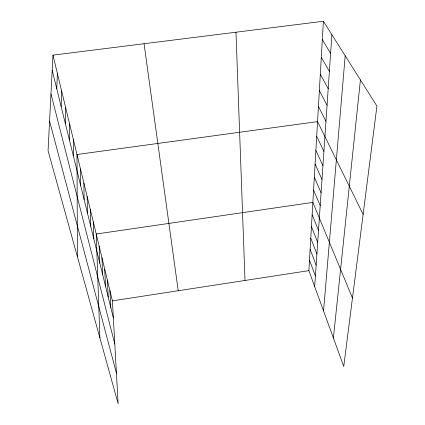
<?xml version="1.0" encoding="UTF-8"?>
<svg xmlns="http://www.w3.org/2000/svg" width="425" height="425" viewBox="0 0 425 425"><rect width="100%" height="100%" fill="white"/><g stroke="black" fill="none" stroke-linecap="round" stroke-linejoin="round"><path stroke-width="0.64" d="M73.318 155.805L73.366 139.517M69.429 140.048L69.599 123.935M65.381 123.648L65.684 107.748M61.163 106.574L61.609 90.913M56.769 88.777L57.37 73.392M52.955 55.138L48.068 150.769L118.134 403.75L112.397 300.858L52.955 55.138L323.398 21.25L376.933 106.069L343.74 366.419L308.885 270.64L323.398 21.25M314.675 286.556L331.888 34.696M323.547 310.93L345.19 55.776M333.402 338.008L360.416 79.9M112.397 300.858L308.885 270.64M322.331 39.631L330.608 53.417M321.3 57.301L329.38 71.389M320.312 74.295L328.201 88.655M319.361 90.658L327.064 105.251M318.442 106.415L325.975 121.226M363.125 214.375L317.56 121.608L76.994 154.514L77.414 256.732M316.705 136.266L323.914 151.422M315.881 150.407L322.936 165.708M315.09 164.071L321.996 179.493M314.319 177.273L321.082 192.801M313.576 190.039L320.206 205.657M352.458 298.042L312.858 202.39L96.225 234.021L99.891 337.88M312.141 214.699L318.511 230.462M311.451 226.615L317.693 242.431M310.776 238.149L316.901 254.001M310.128 249.321L316.136 265.205M309.496 260.142L315.398 276.048M49.582 121.13L116.429 373.155M50.973 93.909L114.803 344.059M52.185 70.215L113.348 317.911M144.048 43.727L178.213 290.737M109.916 290.599L110.819 307.663M107.35 280.011L108.205 297.08M104.709 269.078L105.501 286.137M101.973 257.778L102.707 274.826M99.147 246.102L99.817 263.123M235.981 32.204L245.012 280.463M93.293 221.893L93.819 238.829M90.259 209.344L90.706 226.217M87.12 196.361L87.481 213.153M83.863 182.909L84.134 199.607M80.49 168.969L80.665 185.555"/></g></svg>
